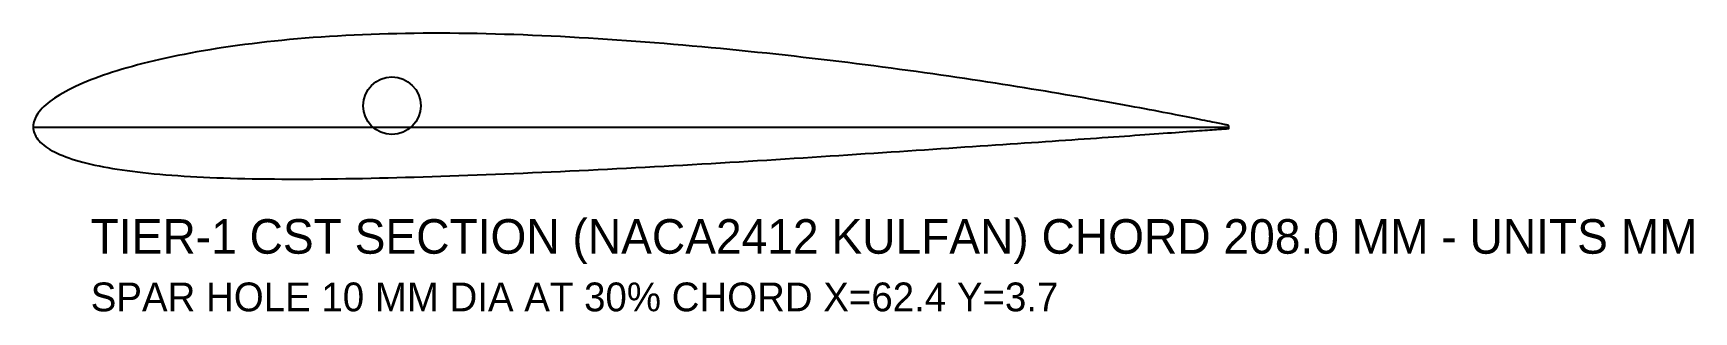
# Model space of a CAD drawing. Header units: metres. Extents: x 0 to 289, y -32 to 16.
import ezdxf

# ---------------------------------------------------------------- set-up
doc = ezdxf.new("R2010")
doc.units = ezdxf.units.M

msp = doc.modelspace()

# ---------------------------------------------------------------- linework, layer by layer
msp.add_line((0, 0), (208, 0))
msp.add_lwpolyline([(208, 0.2656), (207.987, 0.2683), (207.9482, 0.2763), (207.8834, 0.2898), (207.7927, 0.3085), (207.6762, 0.3326), (207.5338, 0.3621), (207.3656, 0.3968), (207.1717, 0.4368), (206.952, 0.482), (206.7067, 0.5324), (206.4358, 0.588), (206.1394, 0.6487), (205.8175, 0.7144), (205.4702, 0.7852), (205.0977, 0.8609), (204.6999, 0.9416), (204.2771, 1.027), (203.8292, 1.1173), (203.3565, 1.2122), (202.859, 1.3118), (202.3369, 1.416), (201.7903, 1.5246), (201.2193, 1.6376), (200.6241, 1.755), (200.0047, 1.8765), (199.3615, 2.0023), (198.6945, 2.132), (198.0039, 2.2658), (197.2899, 2.4034), (196.5526, 2.5447), (195.7923, 2.6898), (195.0091, 2.8384), (194.2031, 2.9904), (193.3748, 3.1459), (192.5241, 3.3045), (191.6514, 3.4664), (190.7568, 3.6313), (189.8407, 3.7991), (188.9031, 3.9697), (187.9443, 4.143), (186.9647, 4.3189), (185.9643, 4.4973), (184.9436, 4.6781), (183.9027, 4.8611), (182.8418, 5.0463), (181.7613, 5.2334), (180.6614, 5.4224), (179.5425, 5.6132), (178.4046, 5.8057), (177.2483, 5.9996), (176.0737, 6.195), (174.8811, 6.3916), (173.6709, 6.5894), (172.4433, 6.7883), (171.1986, 6.988), (169.9372, 7.1885), (168.6594, 7.3897), (167.3654, 7.5913), (166.0557, 7.7934), (164.7305, 7.9958), (163.3902, 8.1983), (162.035, 8.4009), (160.6654, 8.6034), (159.2817, 8.8056), (157.8842, 9.0075), (156.4732, 9.209), (155.0492, 9.4098), (153.6125, 9.61), (152.1634, 9.8093), (150.7023, 10.0078), (149.2295, 10.2051), (147.7455, 10.4013), (146.2506, 10.5962), (144.7452, 10.7897), (143.2296, 10.9817), (141.7042, 11.1721), (140.1694, 11.3608), (138.6256, 11.5476), (137.0732, 11.7326), (135.5125, 11.9154), (133.944, 12.0961), (132.368, 12.2746), (130.785, 12.4507), (129.1953, 12.6243), (127.5993, 12.7954), (125.9974, 12.9638), (124.39, 13.1294), (122.7776, 13.2922), (121.1605, 13.4519), (119.539, 13.6086), (117.9138, 13.7621), (116.285, 13.9123), (114.6532, 14.059), (113.0188, 14.2023), (111.3821, 14.3418), (109.7435, 14.4776), (108.1035, 14.6096), (106.4625, 14.7375), (104.8209, 14.8613), (103.1791, 14.9808), (101.5375, 15.0959), (99.8965, 15.2066), (98.2565, 15.3126), (96.6179, 15.4138), (94.9812, 15.5101), (93.3468, 15.6013), (91.715, 15.6874), (90.0862, 15.7681), (88.461, 15.8433), (86.8395, 15.913), (85.2224, 15.9769), (83.61, 16.035), (82.0026, 16.087), (80.4007, 16.1329), (78.8047, 16.1726), (77.215, 16.2059), (75.632, 16.2327), (74.056, 16.2529), (72.4875, 16.2663), (70.9268, 16.273), (69.3744, 16.2728), (67.8306, 16.2656), (66.2958, 16.2514), (64.7704, 16.23), (63.2548, 16.2015), (61.7494, 16.1658), (60.2545, 16.1228), (58.7705, 16.0726), (57.2977, 16.0151), (55.8366, 15.9504), (54.3875, 15.8784), (52.9508, 15.7991), (51.5268, 15.7127), (50.1158, 15.6191), (48.7183, 15.5184), (47.3346, 15.4107), (45.965, 15.296), (44.6098, 15.1745), (43.2695, 15.0462), (41.9443, 14.9112), (40.6346, 14.7697), (39.3406, 14.6217), (38.0628, 14.4674), (36.8014, 14.307), (35.5567, 14.1405), (34.3291, 13.9681), (33.1189, 13.7899), (31.9263, 13.6062), (30.7517, 13.417), (29.5954, 13.2224), (28.4575, 13.0228), (27.3386, 12.8181), (26.2387, 12.6085), (25.1582, 12.3943), (24.0973, 12.1754), (23.0564, 11.9522), (22.0357, 11.7247), (21.0353, 11.4931), (20.0557, 11.2575), (19.0969, 11.018), (18.1593, 10.7749), (17.2432, 10.5281), (16.3486, 10.2778), (15.4759, 10.0243), (14.6252, 9.7675), (13.7969, 9.5076), (12.9909, 9.2447), (12.2077, 8.979), (11.4474, 8.7105), (10.7101, 8.4394), (9.9961, 8.1658), (9.3055, 7.8898), (8.6385, 7.6115), (7.9953, 7.331), (7.3759, 7.0485), (6.7807, 6.7641), (6.2097, 6.4778), (5.6631, 6.1899), (5.141, 5.9005), (4.6435, 5.6096), (4.1708, 5.3174), (3.7229, 5.0241), (3.3001, 4.7297), (2.9023, 4.4345), (2.5298, 4.1386), (2.1825, 3.8421), (1.8606, 3.5451), (1.5642, 3.2479), (1.2933, 2.9505), (1.048, 2.6531), (0.8283, 2.3558), (0.6344, 2.0589), (0.4662, 1.7624), (0.3238, 1.4665), (0.2073, 1.1712), (0.1166, 0.8769), (0.0518, 0.5835), (0.013, 0.2911), (0, 0), (0.013, -0.2786), (0.0518, -0.5556), (0.1166, -0.8307), (0.2073, -1.1036), (0.3238, -1.374), (0.4662, -1.6417), (0.6344, -1.9063), (0.8283, -2.1676), (1.048, -2.4254), (1.2933, -2.6794), (1.5642, -2.9294), (1.8606, -3.1752), (2.1825, -3.4167), (2.5298, -3.6537), (2.9023, -3.886), (3.3001, -4.1135), (3.7229, -4.3361), (4.1708, -4.5537), (4.6435, -4.7662), (5.141, -4.9735), (5.6631, -5.1756), (6.2097, -5.3724), (6.7807, -5.5639), (7.3759, -5.75), (7.9953, -5.9308), (8.6385, -6.1062), (9.3055, -6.2762), (9.9961, -6.4409), (10.7101, -6.6002), (11.4474, -6.7541), (12.2077, -6.9028), (12.9909, -7.0461), (13.7969, -7.1841), (14.6252, -7.3169), (15.4759, -7.4445), (16.3486, -7.5669), (17.2432, -7.6841), (18.1593, -7.7962), (19.0969, -7.9031), (20.0557, -8.0051), (21.0353, -8.1019), (22.0357, -8.1938), (23.0564, -8.2807), (24.0973, -8.3626), (25.1582, -8.4397), (26.2387, -8.5118), (27.3386, -8.5791), (28.4575, -8.6416), (29.5954, -8.6994), (30.7517, -8.7524), (31.9263, -8.8007), (33.1189, -8.8445), (34.3291, -8.8836), (35.5567, -8.9182), (36.8014, -8.9483), (38.0628, -8.974), (39.3406, -8.9953), (40.6346, -9.0124), (41.9443, -9.0253), (43.2695, -9.0341), (44.6098, -9.0388), (45.965, -9.0396), (47.3346, -9.0365), (48.7183, -9.0297), (50.1158, -9.0192), (51.5268, -9.0051), (52.9508, -8.9876), (54.3875, -8.9667), (55.8366, -8.9426), (57.2977, -8.9153), (58.7705, -8.885), (60.2545, -8.8517), (61.7494, -8.8156), (63.2548, -8.7768), (64.7704, -8.7354), (66.2958, -8.6914), (67.8306, -8.645), (69.3744, -8.5963), (70.9268, -8.5452), (72.4875, -8.4921), (74.056, -8.4368), (75.632, -8.3794), (77.215, -8.3202), (78.8047, -8.259), (80.4007, -8.196), (82.0026, -8.1311), (83.61, -8.0646), (85.2224, -7.9963), (86.8395, -7.9264), (88.461, -7.8548), (90.0862, -7.7817), (91.715, -7.707), (93.3468, -7.6308), (94.9812, -7.553), (96.6179, -7.4738), (98.2565, -7.3931), (99.8965, -7.311), (101.5375, -7.2275), (103.1791, -7.1426), (104.8209, -7.0563), (106.4625, -6.9688), (108.1035, -6.8799), (109.7435, -6.7899), (111.3821, -6.6986), (113.0188, -6.6062), (114.6532, -6.5127), (116.285, -6.4182), (117.9138, -6.3227), (119.539, -6.2262), (121.1605, -6.1289), (122.7776, -6.0309), (124.39, -5.9321), (125.9974, -5.8327), (127.5993, -5.7327), (129.1953, -5.6323), (130.785, -5.5315), (132.368, -5.4304), (133.944, -5.3292), (135.5125, -5.2278), (137.0732, -5.1263), (138.6256, -5.025), (140.1694, -4.9237), (141.7042, -4.8227), (143.2296, -4.722), (144.7452, -4.6217), (146.2506, -4.5218), (147.7455, -4.4224), (149.2295, -4.3237), (150.7023, -4.2255), (152.1634, -4.1281), (153.6125, -4.0314), (155.0492, -3.9355), (156.4732, -3.8404), (157.8842, -3.7462), (159.2817, -3.6528), (160.6654, -3.5604), (162.035, -3.4689), (163.3902, -3.3784), (164.7305, -3.2888), (166.0557, -3.2002), (167.3654, -3.1126), (168.6594, -3.026), (169.9372, -2.9403), (171.1986, -2.8557), (172.4433, -2.772), (173.6709, -2.6894), (174.8811, -2.6077), (176.0737, -2.527), (177.2483, -2.4473), (178.4046, -2.3686), (179.5425, -2.2909), (180.6614, -2.2143), (181.7613, -2.1387), (182.8418, -2.0641), (183.9027, -1.9906), (184.9436, -1.9182), (185.9643, -1.8469), (186.9647, -1.7767), (187.9443, -1.7077), (188.9031, -1.6399), (189.8407, -1.5734), (190.7568, -1.5081), (191.6514, -1.4441), (192.5241, -1.3815), (193.3748, -1.3202), (194.2031, -1.2604), (195.0091, -1.2021), (195.7923, -1.1453), (196.5526, -1.0901), (197.2899, -1.0364), (198.0039, -0.9844), (198.6945, -0.934), (199.3615, -0.8854), (200.0047, -0.8385), (200.6241, -0.7934), (201.2193, -0.75), (201.7903, -0.7085), (202.3369, -0.6688), (202.859, -0.631), (203.3565, -0.595), (203.8292, -0.5609), (204.2771, -0.5287), (204.6999, -0.4983), (205.0977, -0.4699), (205.4702, -0.4433), (205.8175, -0.4186), (206.1394, -0.3958), (206.4358, -0.3749), (206.7067, -0.3558), (206.952, -0.3386), (207.1717, -0.3232), (207.3656, -0.3096), (207.5338, -0.2979), (207.6762, -0.288), (207.7927, -0.28), (207.8834, -0.2737), (207.9482, -0.2692), (207.987, -0.2665), (208, -0.2656)], close=True)
msp.add_circle((62.4, 3.6912), 5)

# ---------------------------------------------------------------- texts
for s, height, p in [('TIER-1 CST SECTION (NACA2412 KULFAN) CHORD 208.0 MM - UNITS MM', 6, (10, -22)), ('SPAR HOLE 10 MM DIA AT 30% CHORD X=62.4 Y=3.7', 5, (10, -32))]:
    msp.add_text(s, height=height).set_placement(p)

doc.saveas('drawing.dxf')
